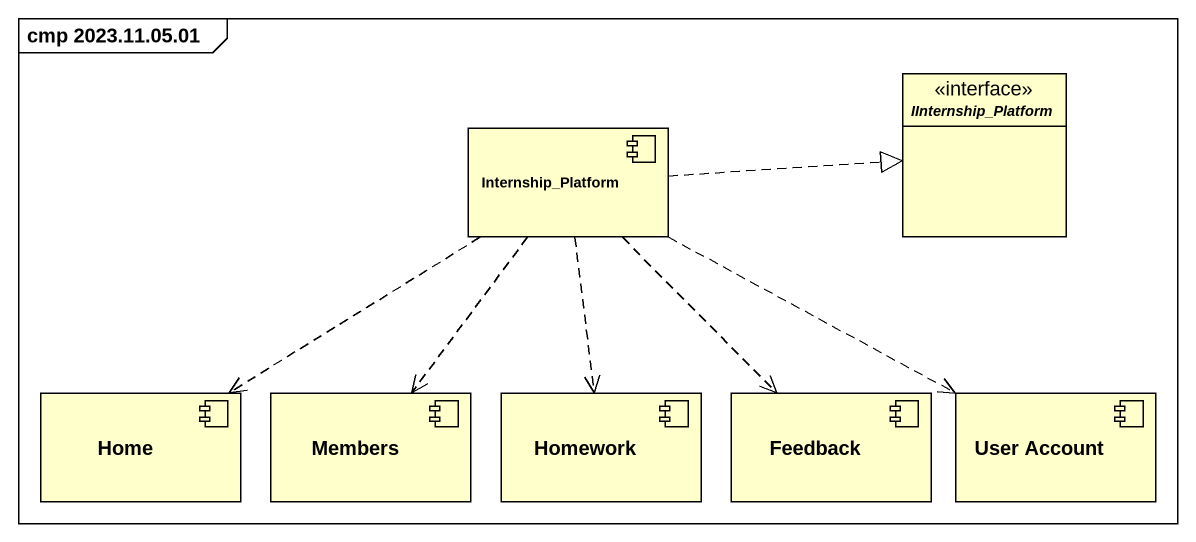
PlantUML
@startuml
mainframe cmp 2023.11.05.01
allowmixing
hide circle
hide empty members
component Internship_Platform
interface IInternship_Platform
component Home
component Members
component Homework
component Feedback
component "User Account" as User_Account
Internship_Platform .right.|> IInternship_Platform
Internship_Platform ..> Home
Internship_Platform ..> Members
Internship_Platform ..> Homework
Internship_Platform ..> Feedback
Internship_Platform .right.> User_Account
@enduml
